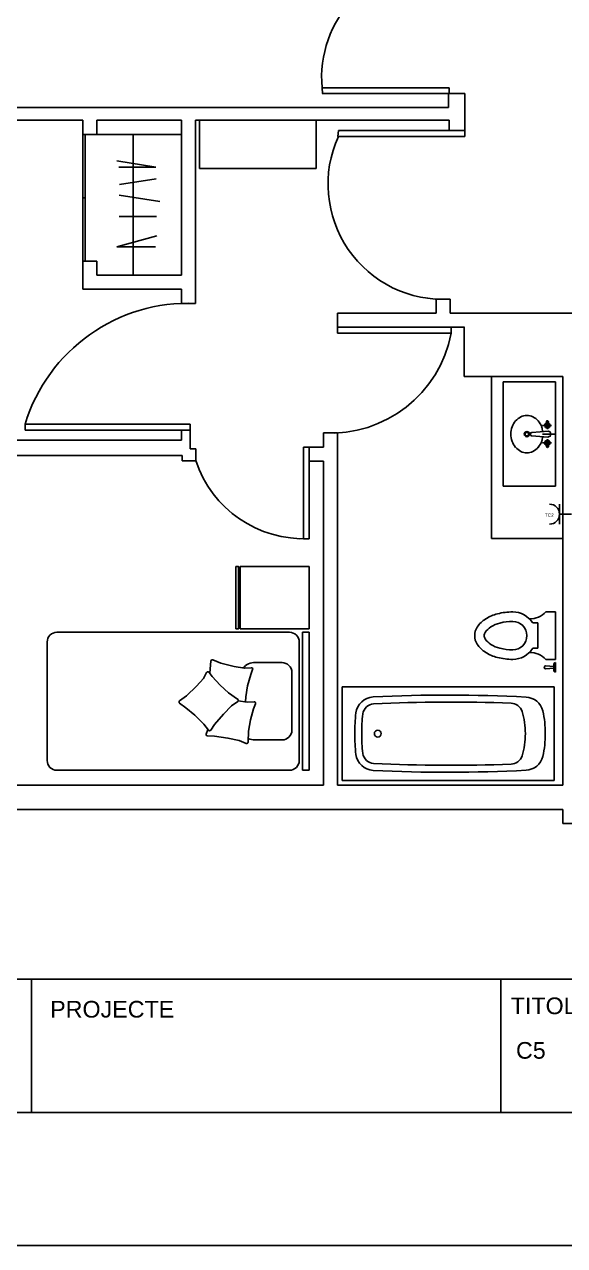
# Model space of a CAD drawing. Header units: millimetres. Extents: x 2377 to 4712, y -254 to 3188.
# Drawn here: x 2518.3 to 2599.4, y 947.8 to 1131.1 of the extents above; entities that cross this region are included whole.
import ezdxf

# ---------------------------------------------------------------- set-up
doc = ezdxf.new("R2010")
doc.units = ezdxf.units.MM
doc.layers.add('Enchufes', color=30, linetype='Continuous')
doc.layers.add('Mobiliario', color=254, linetype='Continuous')
doc.styles.get("Standard").update_dxf_attribs({"font": 'arial.ttf'})

# ---------------------------------------------------------------- blocks, each defined once
blk = doc.blocks.new('*U7')
for p, q in [((-976.2, 0.3), (-976.2, -499.7)), ((-526.2, 0.3), (-976.2, 0.3)), ((-526.2, 0.3), (-526.2, -499.7)), ((500, -0.3), (-500, 0.3)), ((-500, -48.3), (-500, 0.3)), ((500, -48.8), (-500, -48.3)), ((-430, -71.4), (430, -71.4)), ((500, -48.8), (500, -0.3)), ((-500, -1830), (-500, -141.4)), ((-209.2, -124.8), (209.2, -124.8)), ((500, -141.4), (500, -1830)), ((-280.5, -391.6), (-280.5, -196)), ((280.5, -196), (280.5, -391.6)), ((-526.2, -499.7), (-976.2, -499.7)), ((430, -1900), (-430, -1900))]:
    blk.add_line(p, q)
for points in [[(5, -461), (-31.1, -459.9), (-112.9, -445.4), (-193, -423.2), (-229.4, -409.2, 0.550421), (-243.6, -419.7), (-239.9, -469.3), (-252.7, -543.4), (-277, -641.2), (-299.4, -699, 0.502905), (-290.4, -713.2), (-235.5, -717.5), (-203.7, -720.9)], [(204.7, -733.7), (237.6, -746.1, 0.517444), (251.8, -736.5), (252.9, -686.9), (267.1, -588.8), (285.5, -507.9), (305.6, -456.2, 0.51806), (296.2, -441.9), (215.9, -439.4), (134.1, -424.9), (54, -402.7), (17.6, -388.7, 0.550421), (3.4, -399.3), (7.1, -448.8), (-4.2, -514)]]:
    blk.add_lwpolyline(points, format="xyb")
blk.add_lwpolyline([(-526.3, -530.5), (-526.3, -510.8), (-976.2, -510.8), (-976.2, -530.5)], close=True)
blk.add_lwpolyline([(-108.6, -816.7), (-38.8, -889.4), (-1.9, -939.1, 0.502905), (15, -939.1), (47.8, -895), (100.9, -827.9), (165.1, -763.6), (209.9, -729.8, 0.517444), (209.3, -712.7), (167.9, -685.3), (92.5, -621), (33.8, -562.3), (0.9, -517.7, 0.51806), (-16.2, -518), (-61.2, -584.6), (-117, -646.1), (-178.5, -702.1), (-209.8, -725.4, 0.550421), (-208.4, -743.1), (-164.5, -766.4)], format="xyb", close=True)
for centre, radius, start, end in [((-430, -141.4), 70, 90, 180), ((430, -141.4), 70, 0, 90), ((-209.2, -196), 71.3, 89.99639, 180), ((209.2, -196), 71.3, 0, 90), ((-174.8, -395.7), 105.8, 177.773, 230.96522), ((174.8, -395.7), 105.8, 334.56547, 2.227), ((-430, -1830), 70, 180, 270), ((430, -1830), 70, 270, 0)]:
    blk.add_arc(centre, radius, start, end)
blk = doc.blocks.new('bn04-7')
for p, q in [((0, 0), (0, -0.147)), ((-0.6, 0), (0.6, 0)), ((-0.6, -0.6), (-0.6, 0)), ((-0.058, -0.092), (-0.151, -0.092)), ((-0.122, -0.087), (-0.112, -0.087)), ((-0.122, -0.098), (-0.112, -0.098)), ((-0.1, -0.148), (-0.1, -0.045)), ((-0.033, -0.08), (-0.02, -0.271)), ((0.034, -0.086), (0.02, -0.271)), ((0.058, -0.092), (0.151, -0.092)), ((0.1, -0.148), (0.1, -0.045)), ((0.122, -0.087), (0.112, -0.087)), ((0.122, -0.098), (0.112, -0.098)), ((0.6, -0.6), (0.6, 0)), ((-0.005, -0.286), (0.005, -0.286)), ((-0.6, -0.6), (0.6, -0.6))]:
    blk.add_line(p, q)
for centre, radius in [((-0.1, -0.092), 0.0118), ((0.1, -0.092), 0.0118), ((0, -0.328), 0.03), ((0, -0.328), 0.02)]:
    blk.add_circle(centre, radius)
for centre, radius, start, end in [((-0.142, -0.092), 0.0118, 39.1354, 320.8646), ((-0.131, -0.083), 0.0025, 219.1354, 256.4029), ((-0.131, -0.101), 0.0025, 103.5971, 140.8646), ((-0.123, -0.049), 0.0381, 256.4029, 272.0458), ((-0.123, -0.136), 0.0381, 87.9542, 103.5971), ((-0.1, -0.092), 0.0299, 191.7173, 168.2827), ((-0.1, -0.092), 0.0235, 194.2864, 165.7136), ((-0.112, -0.084), 0.003, 270, 324.6965), ((-0.112, -0.101), 0.003, 35.3035, 90), ((0.055, -0.103), 0.0911, 153.0547, 165.3672), ((-0.006, -0.094), 0.0379, 104.9144, 122.742), ((0, -0.113), 0.0583, 90, 104.9144), ((0, -0.113), 0.0583, 75.0856, 90), ((0.005, -0.094), 0.0379, 57.258, 75.0856), ((-0.056, -0.103), 0.0911, 14.6328, 26.9453), ((0.025, -0.085), 0.00867, 0, 32.7882), ((0.025, -0.085), 0.00867, 350.3449, 0), ((0.1, -0.092), 0.0299, 11.7173, 348.2827), ((0.1, -0.092), 0.0235, 14.2864, 345.7136), ((0.112, -0.084), 0.003, 215.3035, 270), ((0.112, -0.101), 0.003, 90, 144.6965), ((0.123, -0.049), 0.0381, 267.9542, 283.5971), ((0.123, -0.136), 0.0381, 76.4029, 92.0458), ((0.131, -0.083), 0.0025, 283.5971, 320.8646), ((0.131, -0.101), 0.0025, 39.1354, 76.4029), ((0.142, -0.092), 0.0118, 219.1354, 140.8646), ((-0.055, -0.328), 0.16, 154.2946, 180), ((-0.028, -0.341), 0.189, 130.7108, 154.2946), ((-0.011, -0.361), 0.216, 109.6169, 130.7108), ((0, -0.393), 0.249, 96.5773, 109.6169), ((-0.005, -0.271), 0.015, 180, 270), ((0.005, -0.271), 0.015, 270, 0), ((0, -0.393), 0.249, 70.3831, 83.252), ((0.011, -0.361), 0.216, 49.2892, 70.3831), ((0.028, -0.341), 0.189, 25.7054, 49.2892), ((0.055, -0.328), 0.16, 0, 25.7054), ((-0.055, -0.328), 0.16, 180, 205.7054), ((-0.028, -0.315), 0.189, 205.7054, 229.2892), ((0.028, -0.315), 0.189, 310.7108, 334.2946), ((0.055, -0.328), 0.16, 334.2946, 360), ((-0.011, -0.295), 0.216, 229.2892, 250.3831), ((0, -0.264), 0.249, 250.3831, 270), ((0, -0.264), 0.249, 270, 289.6169), ((0.011, -0.295), 0.216, 289.6169, 310.7108)]:
    blk.add_arc(centre, radius, start, end)
blk = doc.blocks.new('bn34-3')
at = {"linetype": 'ByBlock'}
for p, q in [((-0.1765, 0), (-0.1765, -0.0706)), ((-0.1765, 0), (0.1765, 0)), ((0.1765, -0.0706), (0.1765, 0)), ((0.2, 0), (0.2706, 0)), ((0.2, 0), (0.2059, -0.0118)), ((0.2647, -0.0118), (0.2706, 0)), ((0.2059, -0.0118), (0.2647, -0.0118)), ((0.2235, -0.0706), (0.2294, -0.0118)), ((0.2412, -0.0118), (0.2471, -0.0706)), ((-0.0941, -0.1294), (-0.0941, -0.1684)), ((0.0941, -0.1294), (-0.0941, -0.1294)), ((0.0941, -0.1294), (0.0941, -0.1684))]:
    blk.add_line(p, q, dxfattribs=at)
for centre, radius, start, end in [((-0.2843, -0.1882), 0.1596, 358.33784, 47.48955), ((0.2843, -0.1882), 0.1596, 132.51045, 181.66216), ((0.2353, -0.0706), 0.0118, 180, 0), ((0, -0.3176), 0.1765, 122.23095, 180), ((0, -0.3176), 0.1765, 0, 57.76905), ((0, -0.3176), 0.1059, 0, 180), ((0.2737, -0.3176), 0.4502, 180.00004, 194.51425), ((0.2737, -0.3176), 0.3796, 180.00003, 194.51424), ((-0.2737, -0.3176), 0.3796, 345.48576, 359.99997), ((-0.2737, -0.3176), 0.4502, 345.48575, 359.99996), ((0.1387, -0.3526), 0.3108, 194.51426, 212.00539), ((0.1387, -0.3526), 0.2402, 194.51426, 212.0054), ((-0.1387, -0.3526), 0.2402, 327.9946, 345.48574), ((-0.1387, -0.3526), 0.3108, 327.99461, 345.48574), ((0.0535, -0.4059), 0.2103, 212.00541, 236.46588), ((0.0535, -0.4059), 0.1397, 212.00541, 236.46587), ((0, -0.4866), 0.0428, 236.46596, 269.99998), ((0, -0.4866), 0.0428, 270.00002, 303.53404), ((-0.0535, -0.4059), 0.1397, 303.53413, 327.99459), ((-0.0535, -0.4059), 0.2103, 303.53412, 327.99459), ((0, -0.4866), 0.1134, 236.46593, 269.99995), ((0, -0.4866), 0.1134, 270.00005, 303.53407)]:
    blk.add_arc(centre, radius, start, end, dxfattribs=at)
blk = doc.blocks.new('A$C57724086')
at = {"layer": 'Mobiliario'}
for p, q in [((0, 0), (0, 1.7)), ((0, 1.7), (0.75, 1.7)), ((0.75, 1.7), (0.75, 0)), ((0.75, 0), (0, 0))]:
    blk.add_line(p, q, dxfattribs=at)
blk.add_circle((0.375, 1.415), 0.0275, dxfattribs=at)
for centre, radius, start, end in [((0.2293, 1.4421), 0.15, 97.82457, 176.29967), ((0.375, 0.1136), 1.4864, 89.99877, 96.41619), ((0.375, 0.1136), 1.4864, 83.58381, 90.00123), ((0.5207, 1.4421), 0.15, 3.70033, 82.17543), ((0.2293, 1.4421), 0.094, 97.82457, 176.29967), ((0.375, 0.1107), 1.4333, 89.99873, 96.34838), ((0.375, 0.1107), 1.4333, 83.65162, 90.00127), ((0.5207, 1.4421), 0.094, 3.70033, 82.17543), ((12.3216, 0.8538), 12.2566, 177.20377, 182.94309), ((13.2155, 0.8326), 13.0945, 177.30557, 182.13423), ((-12.4655, 0.8326), 13.0945, 357.86577, 2.69443), ((-11.5716, 0.8538), 12.2566, 357.05691, 2.79623), ((0.23, 0.3501), 0.1, 182.9309, 250.22209), ((0.52, 0.3501), 0.1, 289.77791, 357.0691), ((0.2308, 0.2347), 0.15, 183.89471, 255.30141), ((0.3748, 0.858), 0.628, 253.47012, 270.01863), ((0.3752, 0.858), 0.628, 269.98137, 286.52988), ((0.5192, 0.2347), 0.15, 284.69859, 356.10529), ((0.3749, 0.9245), 0.8545, 257.69314, 270.00758), ((0.3751, 0.9245), 0.8545, 269.99242, 282.30686)]:
    blk.add_arc(centre, radius, start, end, dxfattribs=at)

msp = doc.modelspace()

# ---------------------------------------------------------------- linework, layer by layer
at = {"transparency": 33554687}
for p, q in [((2581.99, 1118.69), (2581.99, 1120.77)), ((2581.99, 1120.77), (2584.44, 1120.77)), ((2584.44, 1120.77), (2584.44, 1115.21)), ((2461.43, 1118.69), (2581.99, 1118.69)), ((2527.07, 1116.76), (2461.43, 1116.76)), ((2527.07, 1114.64), (2527.07, 1116.76)), ((2541.88, 1116.76), (2529.19, 1116.76)), ((2529.19, 1116.76), (2529.19, 1114.64)), ((2541.88, 1093.49), (2541.88, 1116.76)), ((2582.07, 1116.76), (2543.99, 1116.76)), ((2543.99, 1116.76), (2543.99, 1089.26)), ((2582.07, 1115.21), (2582.07, 1116.76)), ((2584.44, 1115.21), (2582.07, 1115.21)), ((2529.19, 1114.64), (2527.07, 1114.64)), ((2527.07, 1114.64), (2527.07, 1095.61)), ((2527.43, 1114.64), (2527.43, 1095.61)), ((2527.43, 1114.64), (2534.62, 1114.64)), ((2529.19, 1114.64), (2541.88, 1114.64)), ((2534.62, 1114.64), (2534.62, 1093.49)), ((2532.19, 1110.68), (2538.02, 1109.72)), ((2538.02, 1109.72), (2532.47, 1109.72)), ((2538.1, 1107.97), (2532.59, 1107.11)), ((2527.43, 1105.12), (2527.07, 1105.12)), ((2532.52, 1105.49), (2538.62, 1104.56)), ((2532.51, 1102.32), (2538.16, 1102.29)), ((2538.18, 1099.39), (2532.18, 1097.77)), ((2532.18, 1097.77), (2538, 1097.77)), ((2527.07, 1091.38), (2527.07, 1095.61)), ((2527.07, 1095.61), (2529.19, 1095.61)), ((2529.19, 1095.61), (2529.19, 1093.49)), ((2529.19, 1093.49), (2541.88, 1093.49)), ((2541.88, 1091.38), (2527.07, 1091.38)), ((2541.88, 1089.26), (2541.88, 1091.38)), ((2543.99, 1089.26), (2541.88, 1089.26)), ((2582.23, 1089.9), (2580.12, 1089.9)), ((2580.12, 1089.9), (2580.12, 1087.78)), ((2582.23, 1087.78), (2582.23, 1089.9)), ((2565.31, 1085.67), (2565.31, 1087.78)), ((2565.31, 1085.67), (2565.31, 1087.78)), ((2565.31, 1087.78), (2580.12, 1087.78)), ((2582.23, 1087.78), (2613.96, 1087.78)), ((2584.35, 1085.67), (2565.31, 1085.67)), ((2584.35, 1078.26), (2584.35, 1085.67)), ((2599.15, 1078.26), (2584.35, 1078.26)), ((2599.15, 1016.93), (2599.15, 1078.26)), ((2543.2, 1070.22), (2541.88, 1070.22)), ((2541.88, 1070.22), (2541.88, 1068.7)), ((2543.2, 1067.43), (2543.2, 1070.22)), ((2563.2, 1067.69), (2563.2, 1069.81)), ((2563.2, 1069.8), (2565.31, 1069.8)), ((2563.2, 1069.8), (2565.31, 1069.8)), ((2565.31, 1069.8), (2565.31, 1016.93)), ((2565.31, 1069.8), (2565.31, 1016.93)), ((2461.43, 1068.7), (2541.88, 1068.7)), ((2544.03, 1067.43), (2543.2, 1067.43)), ((2544.03, 1065.64), (2544.03, 1067.43)), ((2561.08, 1065.58), (2561.08, 1067.69)), ((2561.08, 1067.69), (2563.2, 1067.69)), ((2461.43, 1066.42), (2542, 1066.42)), ((2542, 1066.42), (2542, 1065.64)), ((2542, 1065.64), (2544.03, 1065.64)), ((2563.2, 1065.58), (2561.08, 1065.58)), ((2563.2, 1016.93), (2563.2, 1065.58)), ((2465.32, 1016.93), (2563.2, 1016.93)), ((2565.31, 1016.93), (2588.58, 1016.93)), ((2588.58, 1016.93), (2599.15, 1016.93)), ((2464.49, 1013.27), (2599.15, 1013.27)), ((2599.15, 1013.27), (2599.15, 1011.15)), ((2599.15, 1011.15), (2609.73, 1011.15)), ((2787.85, 987.79), (2392.36, 987.79)), ((2519.36, 967.79), (2519.36, 987.79)), ((2589.86, 967.79), (2589.86, 987.79)), ((2438.36, 967.79), (2519.36, 967.79)), ((2519.36, 967.79), (2589.86, 967.79)), ((2589.86, 967.79), (2659.86, 967.79)), ((2377.31, 947.79), (2797.31, 947.79))]:
    msp.add_line(p, q, dxfattribs=at)
at = {"layer": 'Enchufes', "transparency": 33554687}
for p, q in [((2598.67, 1059.1), (2598.67, 1056.11)), ((2598.67, 1057.61), (2600.49, 1057.61))]:
    msp.add_line(p, q, dxfattribs=at)
msp.add_arc((2597.17, 1057.61), 1.5, 269.9999, 89.9999, dxfattribs=at)
at = {"layer": 'Mobiliario', "transparency": 33554687}
for p, q in [((2563.01, 1121.65), (2582.07, 1121.65)), ((2563.01, 1121.65), (2563.09, 1120.77)), ((2581.99, 1120.77), (2563.01, 1120.77)), ((2582.07, 1121.65), (2582.07, 1120.77)), ((2544.61, 1116.76), (2544.61, 1109.5)), ((2562.12, 1109.5), (2562.12, 1116.76)), ((2565.46, 1115.21), (2565.38, 1114.32)), ((2565.46, 1115.21), (2584.44, 1115.21)), ((2584.44, 1115.21), (2584.44, 1114.32)), ((2584.44, 1114.32), (2565.38, 1114.32)), ((2544.61, 1109.5), (2562.12, 1109.5)), ((2565.31, 1084.78), (2565.31, 1085.67)), ((2565.31, 1085.67), (2582.39, 1085.67)), ((2582.39, 1085.67), (2582.39, 1084.78)), ((2584.35, 1085.67), (2584.38, 1085.67)), ((2582.39, 1084.78), (2565.31, 1084.78)), ((2588.43, 1078.26), (2588.43, 1053.97)), ((2518.39, 1070.22), (2518.39, 1071.11)), ((2518.39, 1071.11), (2543.2, 1071.11)), ((2543.2, 1071.11), (2543.2, 1070.22)), ((2541.88, 1070.22), (2518.39, 1070.22)), ((2560.2, 1053.93), (2560.2, 1067.69)), ((2560.2, 1067.69), (2561.08, 1067.69)), ((2561.08, 1067.61), (2561.08, 1053.93)), ((2560.2, 1053.93), (2561.08, 1053.93)), ((2588.43, 1053.97), (2599.15, 1053.97))]:
    msp.add_line(p, q, dxfattribs=at)
for centre, radius, start, end in [((2580.16, 1123.15), 17.22, 87.9494, 184.995), ((2581.18, 1107.15), 17.28, 155.4642, 273.5086), ((2542.94, 1063.63), 25.66, 87.6377, 163.0439), ((2564.26, 1088.23), 18.46, 266.7154, 349.2284), ((2560.25, 1071), 17.08, 198.2704, 272.7944)]:
    msp.add_arc(centre, radius, start, end, dxfattribs=at)

# ---------------------------------------------------------------- block references
at = {"layer": 'Mobiliario', "transparency": 33554687, "rotation": 270}
for name, p, xscale, yscale, zscale in [('bn04-7', (2598.05, 1069.63), 13.05933756172026, 13.05933756172026, 13.05933756172026), ('*U7', (2561.05, 1029.52), 0.02070267694231521, 0.02070267694231521, 0.02070267694231521), ('bn34-3', (2598.05, 1039.37), 20.21131072990819, 20.21131072990819, 20.21131072990819)]:
    msp.add_blockref(name, p, dxfattribs=dict(at, xscale=xscale, yscale=yscale, zscale=zscale))
at = {"layer": 'Mobiliario', "color": 7, "transparency": 33554687, "xscale": 18.70690048741907, "yscale": 18.70690048741907, "zscale": 18.70690048741907, "rotation": 90}
msp.add_blockref('A$C57724086', (2597.84, 1017.64), dxfattribs=at)

# ---------------------------------------------------------------- texts
at = {"transparency": 33554687, "char_height": 2.5, "attachment_point": 1}
for s, width, insert in [('TITOL PLANOL', 34.1105, (2591.34, 985.04)), ('PROJECTE', 37.0564, (2522.17, 984.53)), ('C5', 63.5407, (2592.13, 978.35))]:
    msp.add_mtext_dynamic_manual_height_columns(s, width=width, gutter_width=12.5, heights=[0], dxfattribs=dict(at, insert=insert))
at = {"layer": 'Enchufes', "transparency": 33554687, "insert": (2596.46, 1057.72), "char_height": 0.505, "attachment_point": 1}
msp.add_mtext_dynamic_manual_height_columns('TC2', width=1.7914, gutter_width=2.53, heights=[0], dxfattribs=at)

doc.saveas('drawing.dxf')
